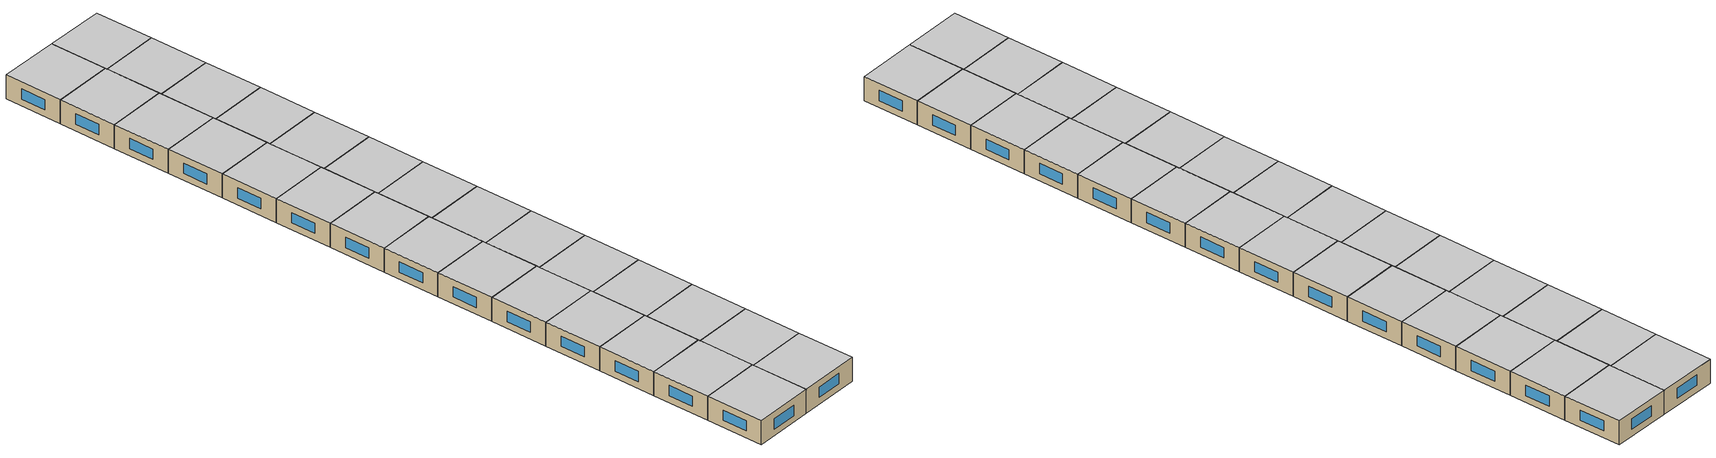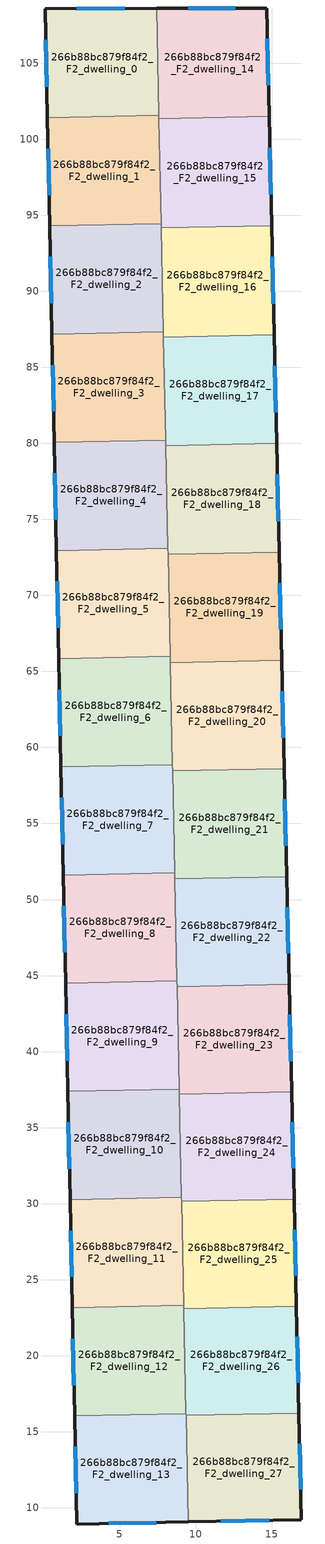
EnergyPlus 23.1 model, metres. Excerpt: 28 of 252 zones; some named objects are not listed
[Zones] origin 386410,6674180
266b88bc879f84f2_F2_dwelling_0
 floor to 266b88bc879f84f2_F1_dwelling_0 (EU_floor_Construction): 7.43,108.62 7.57,101.57 0.24,101.42 0.09,108.6 z6
 wall outside (EU_wall_Construction): 7.43,108.62 0.09,108.6 0.24,101.42 z6:9
 wall to 266b88bc879f84f2_F2_dwelling_14 (EU_wall_Construction): 7.57,101.57 7.43,108.62 z6:9
 wall to 266b88bc879f84f2_F2_dwelling_1 (EU_wall_Construction): 0.24,101.42 7.57,101.57 z6:9
 window (EU_Window_Construction): 5.33,108.61 2.19,108.6 / 0.14,106.55 0.2,103.47 z6.86:8.14
 ceiling to 266b88bc879f84f2_F3_dwelling_0 (EU_floor_Construction): 7.57,101.57 7.43,108.62 0.09,108.6 0.24,101.42 z9
266b88bc879f84f2_F2_dwelling_1
 floor to 266b88bc879f84f2_F1_dwelling_1 (EU_floor_Construction): 7.57,101.57 7.72,94.45 0.39,94.3 0.24,101.42 z6
 wall outside (EU_wall_Construction): 0.24,101.42 0.39,94.3 z6:9
 wall to 266b88bc879f84f2_F2_dwelling_2 (EU_wall_Construction): 0.39,94.3 7.72,94.45 z6:9
 wall to 266b88bc879f84f2_F2_dwelling_15 (EU_wall_Construction): 7.72,94.45 7.58,101.35 z6:9
 wall to 266b88bc879f84f2_F2_dwelling_14 (EU_wall_Construction): 7.58,101.35 7.57,101.57 z6:9
 window (EU_Window_Construction): 0.29,99.38 0.35,96.33 z6.86:8.14
 ceiling to 266b88bc879f84f2_F3_dwelling_1 (EU_floor_Construction): 7.72,94.45 7.57,101.57 0.24,101.42 0.39,94.3 z9
266b88bc879f84f2_F2_dwelling_10
 floor to 266b88bc879f84f2_F1_dwelling_10 (EU_floor_Construction): 8.91,37.53 9.06,30.42 1.73,30.26 1.58,37.38 z6
 wall outside (EU_wall_Construction): 1.58,37.38 1.73,30.26 z6:9
 wall to 266b88bc879f84f2_F2_dwelling_9 (EU_wall_Construction): 8.91,37.53 1.58,37.38 z6:9
 wall to 266b88bc879f84f2_F2_dwelling_11 (EU_wall_Construction): 1.73,30.26 9.06,30.42 z6:9
 wall to 266b88bc879f84f2_F2_dwelling_24 (EU_wall_Construction): 9.06,30.42 8.92,37.2 z6:9
 wall to 266b88bc879f84f2_F2_dwelling_23 (EU_wall_Construction): 8.92,37.2 8.91,37.53 z6:9
 window (EU_Window_Construction): 1.63,35.34 1.69,32.3 z6.86:8.14
 ceiling to 266b88bc879f84f2_F3_dwelling_10 (EU_floor_Construction): 9.06,30.42 8.91,37.53 1.58,37.38 1.73,30.26 z9
266b88bc879f84f2_F2_dwelling_11
 floor to 266b88bc879f84f2_F1_dwelling_11 (EU_floor_Construction): 9.06,30.42 9.21,23.3 1.88,23.15 1.73,30.26 z6
 wall outside (EU_wall_Construction): 1.73,30.26 1.88,23.15 z6:9
 wall to 266b88bc879f84f2_F2_dwelling_12 (EU_wall_Construction): 1.88,23.15 9.21,23.3 z6:9
 wall to 266b88bc879f84f2_F2_dwelling_25 (EU_wall_Construction): 9.21,23.3 9.07,30.14 z6:9
 wall to 266b88bc879f84f2_F2_dwelling_24 (EU_wall_Construction): 9.07,30.14 9.06,30.41 z6:9
 window (EU_Window_Construction): 1.78,28.23 1.84,25.18 z6.86:8.14
 ceiling to 266b88bc879f84f2_F3_dwelling_11 (EU_floor_Construction): 9.21,23.3 9.06,30.42 1.73,30.26 1.88,23.15 z9
266b88bc879f84f2_F2_dwelling_12
 floor to 266b88bc879f84f2_F1_dwelling_12 (EU_floor_Construction): 9.21,23.3 9.36,16.18 2.03,16.03 1.88,23.15 z6
 wall outside (EU_wall_Construction): 1.88,23.15 2.03,16.03 z6:9
 wall to 266b88bc879f84f2_F2_dwelling_13 (EU_wall_Construction): 2.03,16.03 9.36,16.18 z6:9
 wall to 266b88bc879f84f2_F2_dwelling_26 (EU_wall_Construction): 9.36,16.18 9.22,23.1 z6:9
 wall to 266b88bc879f84f2_F2_dwelling_25 (EU_wall_Construction): 9.22,23.1 9.21,23.3 z6:9
 window (EU_Window_Construction): 1.92,21.11 1.99,18.06 z6.86:8.14
 ceiling to 266b88bc879f84f2_F3_dwelling_12 (EU_floor_Construction): 9.36,16.18 9.21,23.3 1.88,23.15 2.03,16.03 z9
266b88bc879f84f2_F2_dwelling_13
 floor to 266b88bc879f84f2_F1_dwelling_13 (EU_floor_Construction): 9.36,16.18 9.36,16.07 9.51,9.06 2.18,8.92 2.03,16.03 z6
 wall outside (EU_wall_Construction): 2.03,16.03 2.18,8.92 9.51,9.06 z6:9
 wall to 266b88bc879f84f2_F2_dwelling_27 (EU_wall_Construction): 9.51,9.06 9.36,16.07 z6:9
 wall to 266b88bc879f84f2_F2_dwelling_26 (EU_wall_Construction): 9.36,16.07 9.36,16.18 z6:9
 window (EU_Window_Construction): 4.27,8.96 7.41,9.02 / 2.07,14 2.14,10.96 z6.86:8.14
 ceiling to 266b88bc879f84f2_F3_dwelling_13 (EU_floor_Construction): 9.51,9.06 9.36,16.07 9.36,16.18 2.03,16.03 2.18,8.92 z9
266b88bc879f84f2_F2_dwelling_14
 floor to 266b88bc879f84f2_F1_dwelling_14 (EU_floor_Construction): 14.67,108.64 14.83,101.5 7.58,101.35 7.43,108.62 z6
 wall outside (EU_wall_Construction): 14.83,101.5 14.67,108.64 7.43,108.62 z6:9
 wall to 266b88bc879f84f2_F2_dwelling_15 (EU_wall_Construction): 7.58,101.35 14.83,101.5 z6:9
 window (EU_Window_Construction): 12.6,108.63 9.5,108.62 / 14.78,103.54 14.71,106.6 z6.86:8.14
 ceiling to 266b88bc879f84f2_F3_dwelling_14 (EU_floor_Construction): 14.83,101.5 14.67,108.64 7.43,108.62 7.58,101.35 z9
266b88bc879f84f2_F2_dwelling_15
 floor to 266b88bc879f84f2_F1_dwelling_15 (EU_floor_Construction): 14.83,101.5 15,94.32 7.73,94.17 7.58,101.35 z6
 wall outside (EU_wall_Construction): 15,94.32 14.83,101.5 z6:9
 wall to 266b88bc879f84f2_F2_dwelling_16 (EU_wall_Construction): 7.73,94.17 15,94.32 z6:9
 wall to 266b88bc879f84f2_F2_dwelling_2 (EU_wall_Construction): 7.72,94.45 7.73,94.17 z6:9
 window (EU_Window_Construction): 14.95,96.37 14.88,99.45 z6.86:8.14
 ceiling to 266b88bc879f84f2_F3_dwelling_15 (EU_floor_Construction): 15,94.32 14.83,101.5 7.58,101.35 7.73,94.17 z9
266b88bc879f84f2_F2_dwelling_16
 floor to 266b88bc879f84f2_F1_dwelling_16 (EU_floor_Construction): 15,94.32 15.16,87.15 7.88,87 7.73,94.17 z6
 wall outside (EU_wall_Construction): 15.16,87.15 15,94.32 z6:9
 wall to 266b88bc879f84f2_F2_dwelling_17 (EU_wall_Construction): 7.88,87 15.16,87.15 z6:9
 wall to 266b88bc879f84f2_F2_dwelling_2 (EU_wall_Construction): 7.73,94.17 7.87,87.34 z6:9
 wall to 266b88bc879f84f2_F2_dwelling_3 (EU_wall_Construction): 7.87,87.34 7.88,87 z6:9
 window (EU_Window_Construction): 15.11,89.2 15.04,92.27 z6.86:8.14
 ceiling to 266b88bc879f84f2_F3_dwelling_16 (EU_floor_Construction): 15.16,87.15 15,94.32 7.73,94.17 7.88,87 z9
266b88bc879f84f2_F2_dwelling_17
 floor to 266b88bc879f84f2_F1_dwelling_17 (EU_floor_Construction): 15.16,87.15 15.32,80 8.03,79.84 7.88,87 z6
 wall outside (EU_wall_Construction): 15.32,80 15.16,87.15 z6:9
 wall to 266b88bc879f84f2_F2_dwelling_18 (EU_wall_Construction): 8.03,79.84 15.32,80 z6:9
 wall to 266b88bc879f84f2_F2_dwelling_3 (EU_wall_Construction): 7.88,87 8.02,80.22 z6:9
 wall to 266b88bc879f84f2_F2_dwelling_4 (EU_wall_Construction): 8.02,80.22 8.03,79.84 z6:9
 window (EU_Window_Construction): 15.28,82.04 15.21,85.11 z6.86:8.14
 ceiling to 266b88bc879f84f2_F3_dwelling_17 (EU_floor_Construction): 15.32,80 15.16,87.15 7.88,87 8.03,79.84 z9
266b88bc879f84f2_F2_dwelling_18
 floor to 266b88bc879f84f2_F1_dwelling_18 (EU_floor_Construction): 15.32,80 15.49,72.85 8.18,72.7 8.03,79.84 z6
 wall outside (EU_wall_Construction): 15.49,72.85 15.32,80 z6:9
 wall to 266b88bc879f84f2_F2_dwelling_19 (EU_wall_Construction): 8.18,72.7 15.49,72.85 z6:9
 wall to 266b88bc879f84f2_F2_dwelling_4 (EU_wall_Construction): 8.03,79.84 8.17,73.11 z6:9
 wall to 266b88bc879f84f2_F2_dwelling_5 (EU_wall_Construction): 8.17,73.11 8.18,72.7 z6:9
 window (EU_Window_Construction): 15.44,74.89 15.37,77.96 z6.86:8.14
 ceiling to 266b88bc879f84f2_F3_dwelling_18 (EU_floor_Construction): 15.49,72.85 15.32,80 8.03,79.84 8.18,72.7 z9
266b88bc879f84f2_F2_dwelling_19
 floor to 266b88bc879f84f2_F1_dwelling_19 (EU_floor_Construction): 15.49,72.85 15.65,65.73 8.33,65.57 8.18,72.7 z6
 wall outside (EU_wall_Construction): 15.65,65.73 15.49,72.85 z6:9
 wall to 266b88bc879f84f2_F2_dwelling_20 (EU_wall_Construction): 8.33,65.57 15.65,65.73 z6:9
 wall to 266b88bc879f84f2_F2_dwelling_5 (EU_wall_Construction): 8.18,72.7 8.32,65.99 z6:9
 wall to 266b88bc879f84f2_F2_dwelling_6 (EU_wall_Construction): 8.32,65.99 8.33,65.57 z6:9
 window (EU_Window_Construction): 15.61,67.76 15.53,70.82 z6.86:8.14
 ceiling to 266b88bc879f84f2_F3_dwelling_19 (EU_floor_Construction): 15.65,65.73 15.49,72.85 8.18,72.7 8.33,65.57 z9
266b88bc879f84f2_F2_dwelling_2
 floor to 266b88bc879f84f2_F1_dwelling_2 (EU_floor_Construction): 7.72,94.45 7.87,87.34 0.54,87.19 0.39,94.3 z6
 wall outside (EU_wall_Construction): 0.39,94.3 0.54,87.19 z6:9
 wall to 266b88bc879f84f2_F2_dwelling_3 (EU_wall_Construction): 0.54,87.19 7.87,87.34 z6:9
 window (EU_Window_Construction): 0.44,92.27 0.5,89.22 z6.86:8.14
 ceiling to 266b88bc879f84f2_F3_dwelling_2 (EU_floor_Construction): 7.87,87.34 7.72,94.45 0.39,94.3 0.54,87.19 z9
266b88bc879f84f2_F2_dwelling_20
 floor to 266b88bc879f84f2_F1_dwelling_20 (EU_floor_Construction): 15.65,65.73 15.82,58.61 8.48,58.46 8.33,65.57 z6
 wall outside (EU_wall_Construction): 15.82,58.61 15.65,65.73 z6:9
 wall to 266b88bc879f84f2_F2_dwelling_21 (EU_wall_Construction): 8.48,58.46 15.82,58.61 z6:9
 wall to 266b88bc879f84f2_F2_dwelling_6 (EU_wall_Construction): 8.33,65.57 8.47,58.88 z6:9
 wall to 266b88bc879f84f2_F2_dwelling_7 (EU_wall_Construction): 8.47,58.88 8.48,58.46 z6:9
 window (EU_Window_Construction): 15.77,60.65 15.7,63.69 z6.86:8.14
 ceiling to 266b88bc879f84f2_F3_dwelling_20 (EU_floor_Construction): 15.82,58.61 15.65,65.73 8.33,65.57 8.48,58.46 z9
266b88bc879f84f2_F2_dwelling_21
 floor to 266b88bc879f84f2_F1_dwelling_21 (EU_floor_Construction): 15.82,58.61 15.98,51.51 8.62,51.36 8.48,58.46 z6
 wall outside (EU_wall_Construction): 15.98,51.51 15.82,58.61 z6:9
 wall to 266b88bc879f84f2_F2_dwelling_22 (EU_wall_Construction): 8.62,51.36 15.98,51.51 z6:9
 wall to 266b88bc879f84f2_F2_dwelling_7 (EU_wall_Construction): 8.48,58.46 8.62,51.76 z6:9
 wall to 266b88bc879f84f2_F2_dwelling_8 (EU_wall_Construction): 8.62,51.76 8.62,51.36 z6:9
 window (EU_Window_Construction): 15.93,53.54 15.86,56.58 z6.86:8.14
 ceiling to 266b88bc879f84f2_F3_dwelling_21 (EU_floor_Construction): 15.98,51.51 15.82,58.61 8.48,58.46 8.62,51.36 z9
266b88bc879f84f2_F2_dwelling_22
 floor to 266b88bc879f84f2_F1_dwelling_22 (EU_floor_Construction): 15.98,51.51 16.14,44.43 8.77,44.27 8.62,51.36 z6
 wall outside (EU_wall_Construction): 16.14,44.43 15.98,51.51 z6:9
 wall to 266b88bc879f84f2_F2_dwelling_23 (EU_wall_Construction): 8.77,44.27 16.14,44.43 z6:9
 wall to 266b88bc879f84f2_F2_dwelling_8 (EU_wall_Construction): 8.62,51.36 8.77,44.65 z6:9
 wall to 266b88bc879f84f2_F2_dwelling_9 (EU_wall_Construction): 8.77,44.65 8.77,44.27 z6:9
 window (EU_Window_Construction): 16.09,46.45 16.02,49.49 z6.86:8.14
 ceiling to 266b88bc879f84f2_F3_dwelling_22 (EU_floor_Construction): 16.14,44.43 15.98,51.51 8.62,51.36 8.77,44.27 z9
266b88bc879f84f2_F2_dwelling_23
 floor to 266b88bc879f84f2_F1_dwelling_23 (EU_floor_Construction): 16.14,44.43 16.3,37.36 8.92,37.2 8.77,44.27 z6
 wall outside (EU_wall_Construction): 16.3,37.36 16.14,44.43 z6:9
 wall to 266b88bc879f84f2_F2_dwelling_24 (EU_wall_Construction): 8.92,37.2 16.3,37.36 z6:9
 wall to 266b88bc879f84f2_F2_dwelling_9 (EU_wall_Construction): 8.77,44.27 8.91,37.53 z6:9
 window (EU_Window_Construction): 16.26,39.38 16.19,42.41 z6.86:8.14
 ceiling to 266b88bc879f84f2_F3_dwelling_23 (EU_floor_Construction): 16.3,37.36 16.14,44.43 8.77,44.27 8.92,37.2 z9
266b88bc879f84f2_F2_dwelling_24
 floor to 266b88bc879f84f2_F1_dwelling_24 (EU_floor_Construction): 16.3,37.36 16.47,30.3 9.07,30.14 8.92,37.2 z6
 wall outside (EU_wall_Construction): 16.47,30.3 16.3,37.36 z6:9
 wall to 266b88bc879f84f2_F2_dwelling_25 (EU_wall_Construction): 9.07,30.14 16.47,30.3 z6:9
 window (EU_Window_Construction): 16.42,32.31 16.35,35.34 z6.86:8.14
 ceiling to 266b88bc879f84f2_F3_dwelling_24 (EU_floor_Construction): 16.47,30.3 16.3,37.36 8.92,37.2 9.07,30.14 z9
266b88bc879f84f2_F2_dwelling_25
 floor to 266b88bc879f84f2_F1_dwelling_25 (EU_floor_Construction): 16.47,30.3 16.63,23.25 9.22,23.1 9.07,30.14 z6
 wall outside (EU_wall_Construction): 16.63,23.25 16.47,30.3 z6:9
 wall to 266b88bc879f84f2_F2_dwelling_26 (EU_wall_Construction): 9.22,23.1 16.63,23.25 z6:9
 window (EU_Window_Construction): 16.58,25.27 16.51,28.29 z6.86:8.14
 ceiling to 266b88bc879f84f2_F3_dwelling_25 (EU_floor_Construction): 16.63,23.25 16.47,30.3 9.07,30.14 9.22,23.1 z9
266b88bc879f84f2_F2_dwelling_26
 floor to 266b88bc879f84f2_F1_dwelling_26 (EU_floor_Construction): 16.63,23.25 16.79,16.22 9.36,16.07 9.22,23.1 z6
 wall outside (EU_wall_Construction): 16.79,16.22 16.63,23.25 z6:9
 wall to 266b88bc879f84f2_F2_dwelling_27 (EU_wall_Construction): 9.36,16.07 16.79,16.22 z6:9
 window (EU_Window_Construction): 16.74,18.23 16.67,21.25 z6.86:8.14
 ceiling to 266b88bc879f84f2_F3_dwelling_26 (EU_floor_Construction): 16.79,16.22 16.63,23.25 9.22,23.1 9.36,16.07 z9
266b88bc879f84f2_F2_dwelling_27
 floor to 266b88bc879f84f2_F1_dwelling_27 (EU_floor_Construction): 16.79,16.22 16.95,9.2 9.51,9.06 9.36,16.07 z6
 wall outside (EU_wall_Construction): 9.51,9.06 16.95,9.2 16.79,16.22 z6:9
 window (EU_Window_Construction): 16.9,11.2 16.83,14.22 / 11.63,9.1 14.82,9.16 z6.86:8.14
 ceiling to 266b88bc879f84f2_F3_dwelling_27 (EU_floor_Construction): 16.95,9.2 16.79,16.22 9.36,16.07 9.51,9.06 z9
266b88bc879f84f2_F2_dwelling_3
 floor to 266b88bc879f84f2_F1_dwelling_3 (EU_floor_Construction): 7.87,87.34 8.02,80.22 0.69,80.07 0.54,87.19 z6
 wall outside (EU_wall_Construction): 0.54,87.19 0.69,80.07 z6:9
 wall to 266b88bc879f84f2_F2_dwelling_4 (EU_wall_Construction): 0.69,80.07 8.02,80.22 z6:9
 window (EU_Window_Construction): 0.58,85.15 0.65,82.1 z6.86:8.14
 ceiling to 266b88bc879f84f2_F3_dwelling_3 (EU_floor_Construction): 8.02,80.22 7.87,87.34 0.54,87.19 0.69,80.07 z9
266b88bc879f84f2_F2_dwelling_4
 floor to 266b88bc879f84f2_F1_dwelling_4 (EU_floor_Construction): 8.02,80.22 8.17,73.11 0.84,72.95 0.69,80.07 z6
 wall outside (EU_wall_Construction): 0.69,80.07 0.84,72.95 z6:9
 wall to 266b88bc879f84f2_F2_dwelling_5 (EU_wall_Construction): 0.84,72.95 8.17,73.11 z6:9
 window (EU_Window_Construction): 0.73,78.04 0.8,74.99 z6.86:8.14
 ceiling to 266b88bc879f84f2_F3_dwelling_4 (EU_floor_Construction): 8.17,73.11 8.02,80.22 0.69,80.07 0.84,72.95 z9
266b88bc879f84f2_F2_dwelling_5
 floor to 266b88bc879f84f2_F1_dwelling_5 (EU_floor_Construction): 8.17,73.11 8.32,65.99 0.99,65.84 0.84,72.95 z6
 wall outside (EU_wall_Construction): 0.84,72.95 0.99,65.84 z6:9
 wall to 266b88bc879f84f2_F2_dwelling_6 (EU_wall_Construction): 0.99,65.84 8.32,65.99 z6:9
 window (EU_Window_Construction): 0.88,70.92 0.95,67.87 z6.86:8.14
 ceiling to 266b88bc879f84f2_F3_dwelling_5 (EU_floor_Construction): 8.32,65.99 8.17,73.11 0.84,72.95 0.99,65.84 z9
266b88bc879f84f2_F2_dwelling_6
 floor to 266b88bc879f84f2_F1_dwelling_6 (EU_floor_Construction): 8.32,65.99 8.47,58.88 1.14,58.72 0.99,65.84 z6
 wall outside (EU_wall_Construction): 0.99,65.84 1.14,58.72 z6:9
 wall to 266b88bc879f84f2_F2_dwelling_7 (EU_wall_Construction): 1.14,58.72 8.47,58.88 z6:9
 window (EU_Window_Construction): 1.03,63.81 1.09,60.76 z6.86:8.14
 ceiling to 266b88bc879f84f2_F3_dwelling_6 (EU_floor_Construction): 8.47,58.88 8.32,65.99 0.99,65.84 1.14,58.72 z9
266b88bc879f84f2_F2_dwelling_7
 floor to 266b88bc879f84f2_F1_dwelling_7 (EU_floor_Construction): 8.47,58.88 8.62,51.76 1.29,51.61 1.14,58.72 z6
 wall outside (EU_wall_Construction): 1.14,58.72 1.29,51.61 z6:9
 wall to 266b88bc879f84f2_F2_dwelling_8 (EU_wall_Construction): 1.29,51.61 8.62,51.76 z6:9
 window (EU_Window_Construction): 1.18,56.69 1.24,53.64 z6.86:8.14
 ceiling to 266b88bc879f84f2_F3_dwelling_7 (EU_floor_Construction): 8.62,51.76 8.47,58.88 1.14,58.72 1.29,51.61 z9
266b88bc879f84f2_F2_dwelling_8
 floor to 266b88bc879f84f2_F1_dwelling_8 (EU_floor_Construction): 8.62,51.76 8.77,44.65 1.43,44.49 1.29,51.61 z6
 wall outside (EU_wall_Construction): 1.29,51.61 1.43,44.49 z6:9
 wall to 266b88bc879f84f2_F2_dwelling_9 (EU_wall_Construction): 1.43,44.49 8.77,44.65 z6:9
 window (EU_Window_Construction): 1.33,49.58 1.39,46.53 z6.86:8.14
 ceiling to 266b88bc879f84f2_F3_dwelling_8 (EU_floor_Construction): 8.77,44.65 8.62,51.76 1.29,51.61 1.43,44.49 z9
266b88bc879f84f2_F2_dwelling_9
 floor to 266b88bc879f84f2_F1_dwelling_9 (EU_floor_Construction): 8.77,44.65 8.91,37.53 1.58,37.38 1.43,44.49 z6
 wall outside (EU_wall_Construction): 1.43,44.49 1.58,37.38 z6:9
 window (EU_Window_Construction): 1.48,42.46 1.54,39.41 z6.86:8.14
 ceiling to 266b88bc879f84f2_F3_dwelling_9 (EU_floor_Construction): 8.91,37.53 8.77,44.65 1.43,44.49 1.58,37.38 z9
[Building]
EU S2 Campaign: North Axis=0; Terrain=City; Solar Distribution=FullExterior
[Site:Location]
Helsinki-Vantaa.AP: Latitude=60.317; Longitude=24.963; Time Zone=2; Elevation=54.6
[SizingPeriod:WeatherFileDays]
AnnualSizingPeriod: Begin Month=1; Begin Day of Month=1; End Month=12; End Day of Month=31; Day of Week for Start Day=Monday; Use Weather File Daylight Saving Period=No; Use Weather File Rain and Snow Indicators=No
[MATERIAL]
EU_InternalMass_Material: Roughness=MediumRough; Thickness=0.1; Conductivity=1; Density=1800; Specific Heat=900; Thermal Absorptance=0.9; Solar Absorptance=0.7; Visible Absorptance=0.7
[MATERIAL:NOMASS] Roughness=MediumRough; Thermal Absorptance=0.9; Solar Absorptance=0.7; Visible Absorptance=0.7
Name | Thermal Resistance
EU_wall_NoMass | 1.10183
EU_floor_NoMass | 1.70606
[WINDOWMATERIAL:SIMPLEGLAZINGSYSTEM]
EU_Window_SimpleGlazing: UFactor=3.11035; Solar Heat Gain Coefficient=0.8; Visible Transmittance=0.8
[CONSTRUCTION]
EU_wall_Construction: EU_wall_NoMass
EU_floor_Construction: EU_floor_NoMass
EU_Window_Construction: EU_Window_SimpleGlazing
EU_InternalMass_Construction: EU_InternalMass_Material
[ZONE] Type=1; Multiplier=1; Ceiling Height=autocalculate; Floor Area=autocalculate; Part of Total Floor Area=Yes
Name | Volume
266b88bc879f84f2_F2_dwelling_0 | 156.552
266b88bc879f84f2_F2_dwelling_1; 266b88bc879f84f2_F2_dwelling_9 | 156.528
266b88bc879f84f2_F2_dwelling_10; 266b88bc879f84f2_F2_dwelling_19; 266b88bc879f84f2_F2_dwelling_24; 266b88bc879f84f2_F2_dwelling_5 | 156.549
266b88bc879f84f2_F2_dwelling_11 | 156.54
266b88bc879f84f2_F2_dwelling_12; 266b88bc879f84f2_F2_dwelling_3; 266b88bc879f84f2_F2_dwelling_6; 266b88bc879f84f2_F2_dwelling_7; 266b88bc879f84f2_F2_dwelling_8 | 156.538
266b88bc879f84f2_F2_dwelling_13; 266b88bc879f84f2_F2_dwelling_20; 266b88bc879f84f2_F2_dwelling_26; 266b88bc879f84f2_F2_dwelling_27 | 156.541
266b88bc879f84f2_F2_dwelling_14 | 156.543
266b88bc879f84f2_F2_dwelling_15 | 156.539
266b88bc879f84f2_F2_dwelling_16; 266b88bc879f84f2_F2_dwelling_18 | 156.535
266b88bc879f84f2_F2_dwelling_17 | 156.519
266b88bc879f84f2_F2_dwelling_2 | 156.527
266b88bc879f84f2_F2_dwelling_21 | 156.531
266b88bc879f84f2_F2_dwelling_22 | 156.53
266b88bc879f84f2_F2_dwelling_23 | 156.529
266b88bc879f84f2_F2_dwelling_25 | 156.532
266b88bc879f84f2_F2_dwelling_4 | 156.55
[INTERNALMASS] Construction=EU_InternalMass_Construction
Name | Zone or ZoneList | Surface Area
266b88bc879f84f2_F2_dwelling_0_EU_InternalMass | 266b88bc879f84f2_F2_dwelling_0 | 52.1839
266b88bc879f84f2_F2_dwelling_1_EU_InternalMass | 266b88bc879f84f2_F2_dwelling_1 | 52.1757
266b88bc879f84f2_F2_dwelling_2_EU_InternalMass | 266b88bc879f84f2_F2_dwelling_2 | 52.1757
266b88bc879f84f2_F2_dwelling_3_EU_InternalMass | 266b88bc879f84f2_F2_dwelling_3 | 52.1795
266b88bc879f84f2_F2_dwelling_4_EU_InternalMass | 266b88bc879f84f2_F2_dwelling_4 | 52.1832
266b88bc879f84f2_F2_dwelling_5_EU_InternalMass | 266b88bc879f84f2_F2_dwelling_5 | 52.183
266b88bc879f84f2_F2_dwelling_6_EU_InternalMass | 266b88bc879f84f2_F2_dwelling_6 | 52.1792
266b88bc879f84f2_F2_dwelling_7_EU_InternalMass | 266b88bc879f84f2_F2_dwelling_7 | 52.1795
266b88bc879f84f2_F2_dwelling_8_EU_InternalMass | 266b88bc879f84f2_F2_dwelling_8 | 52.1836
266b88bc879f84f2_F2_dwelling_9_EU_InternalMass | 266b88bc879f84f2_F2_dwelling_9 | 52.1757
266b88bc879f84f2_F2_dwelling_10_EU_InternalMass | 266b88bc879f84f2_F2_dwelling_10 | 52.1831
266b88bc879f84f2_F2_dwelling_11_EU_InternalMass | 266b88bc879f84f2_F2_dwelling_11 | 52.1795
266b88bc879f84f2_F2_dwelling_12_EU_InternalMass | 266b88bc879f84f2_F2_dwelling_12 | 52.1793
266b88bc879f84f2_F2_dwelling_13_EU_InternalMass | 266b88bc879f84f2_F2_dwelling_13 | 52.1815
266b88bc879f84f2_F2_dwelling_14_EU_InternalMass | 266b88bc879f84f2_F2_dwelling_14 | 52.1811
266b88bc879f84f2_F2_dwelling_15_EU_InternalMass | 266b88bc879f84f2_F2_dwelling_15 | 52.1797
266b88bc879f84f2_F2_dwelling_16_EU_InternalMass | 266b88bc879f84f2_F2_dwelling_16 | 52.1784
266b88bc879f84f2_F2_dwelling_17_EU_InternalMass | 266b88bc879f84f2_F2_dwelling_17 | 52.1732
266b88bc879f84f2_F2_dwelling_18_EU_InternalMass | 266b88bc879f84f2_F2_dwelling_18 | 52.1784
266b88bc879f84f2_F2_dwelling_19_EU_InternalMass | 266b88bc879f84f2_F2_dwelling_19 | 52.1831
266b88bc879f84f2_F2_dwelling_20_EU_InternalMass | 266b88bc879f84f2_F2_dwelling_20 | 52.1801
266b88bc879f84f2_F2_dwelling_21_EU_InternalMass | 266b88bc879f84f2_F2_dwelling_21 | 52.1769
266b88bc879f84f2_F2_dwelling_22_EU_InternalMass | 266b88bc879f84f2_F2_dwelling_22 | 52.1767
266b88bc879f84f2_F2_dwelling_23_EU_InternalMass | 266b88bc879f84f2_F2_dwelling_23 | 52.1763
266b88bc879f84f2_F2_dwelling_24_EU_InternalMass | 266b88bc879f84f2_F2_dwelling_24 | 52.1827
266b88bc879f84f2_F2_dwelling_25_EU_InternalMass | 266b88bc879f84f2_F2_dwelling_25 | 52.1778
266b88bc879f84f2_F2_dwelling_26_EU_InternalMass | 266b88bc879f84f2_F2_dwelling_26 | 52.1802
266b88bc879f84f2_F2_dwelling_27_EU_InternalMass | 266b88bc879f84f2_F2_dwelling_27 | 52.1801
[OTHEREQUIPMENT] Fuel Type=Electricity; Design Level Calculation Method=Watts/Area; Power per Zone Floor Area=1; Fraction Latent=0; Fraction Radiant=0; Fraction Lost=0; Carbon Dioxide Generation Rate=0; EndUse Subcategory=EU_Step8_InternalGains
Name | Zone or ZoneList or Space or SpaceList | Schedule
EU_Step8_InternalGain_266b88bc879f84f2_F2_dwelling_0_f000 | 266b88bc879f84f2_F2_dwelling_0 | EU_Step8_GainSchedule_266b88bc879f84f2_F2_dwelling_0_f000
EU_Step8_InternalGain_266b88bc879f84f2_F2_dwelling_1_f000 | 266b88bc879f84f2_F2_dwelling_1 | EU_Step8_GainSchedule_266b88bc879f84f2_F2_dwelling_1_f000
EU_Step8_InternalGain_266b88bc879f84f2_F2_dwelling_2_f000 | 266b88bc879f84f2_F2_dwelling_2 | EU_Step8_GainSchedule_266b88bc879f84f2_F2_dwelling_2_f000
EU_Step8_InternalGain_266b88bc879f84f2_F2_dwelling_3_f000 | 266b88bc879f84f2_F2_dwelling_3 | EU_Step8_GainSchedule_266b88bc879f84f2_F2_dwelling_3_f000
EU_Step8_InternalGain_266b88bc879f84f2_F2_dwelling_4_f000 | 266b88bc879f84f2_F2_dwelling_4 | EU_Step8_GainSchedule_266b88bc879f84f2_F2_dwelling_4_f000
EU_Step8_InternalGain_266b88bc879f84f2_F2_dwelling_5_f000 | 266b88bc879f84f2_F2_dwelling_5 | EU_Step8_GainSchedule_266b88bc879f84f2_F2_dwelling_5_f000
EU_Step8_InternalGain_266b88bc879f84f2_F2_dwelling_6_f000 | 266b88bc879f84f2_F2_dwelling_6 | EU_Step8_GainSchedule_266b88bc879f84f2_F2_dwelling_6_f000
EU_Step8_InternalGain_266b88bc879f84f2_F2_dwelling_7_f000 | 266b88bc879f84f2_F2_dwelling_7 | EU_Step8_GainSchedule_266b88bc879f84f2_F2_dwelling_7_f000
EU_Step8_InternalGain_266b88bc879f84f2_F2_dwelling_8_f000 | 266b88bc879f84f2_F2_dwelling_8 | EU_Step8_GainSchedule_266b88bc879f84f2_F2_dwelling_8_f000
EU_Step8_InternalGain_266b88bc879f84f2_F2_dwelling_9_f000 | 266b88bc879f84f2_F2_dwelling_9 | EU_Step8_GainSchedule_266b88bc879f84f2_F2_dwelling_9_f000
EU_Step8_InternalGain_266b88bc879f84f2_F2_dwelling_10_f000 | 266b88bc879f84f2_F2_dwelling_10 | EU_Step8_GainSchedule_266b88bc879f84f2_F2_dwelling_10_f000
EU_Step8_InternalGain_266b88bc879f84f2_F2_dwelling_11_f000 | 266b88bc879f84f2_F2_dwelling_11 | EU_Step8_GainSchedule_266b88bc879f84f2_F2_dwelling_11_f000
EU_Step8_InternalGain_266b88bc879f84f2_F2_dwelling_12_f000 | 266b88bc879f84f2_F2_dwelling_12 | EU_Step8_GainSchedule_266b88bc879f84f2_F2_dwelling_12_f000
EU_Step8_InternalGain_266b88bc879f84f2_F2_dwelling_13_f000 | 266b88bc879f84f2_F2_dwelling_13 | EU_Step8_GainSchedule_266b88bc879f84f2_F2_dwelling_13_f000
EU_Step8_InternalGain_266b88bc879f84f2_F2_dwelling_14_f000 | 266b88bc879f84f2_F2_dwelling_14 | EU_Step8_GainSchedule_266b88bc879f84f2_F2_dwelling_14_f000
EU_Step8_InternalGain_266b88bc879f84f2_F2_dwelling_15_f000 | 266b88bc879f84f2_F2_dwelling_15 | EU_Step8_GainSchedule_266b88bc879f84f2_F2_dwelling_15_f000
EU_Step8_InternalGain_266b88bc879f84f2_F2_dwelling_16_f000 | 266b88bc879f84f2_F2_dwelling_16 | EU_Step8_GainSchedule_266b88bc879f84f2_F2_dwelling_16_f000
EU_Step8_InternalGain_266b88bc879f84f2_F2_dwelling_17_f000 | 266b88bc879f84f2_F2_dwelling_17 | EU_Step8_GainSchedule_266b88bc879f84f2_F2_dwelling_17_f000
EU_Step8_InternalGain_266b88bc879f84f2_F2_dwelling_18_f000 | 266b88bc879f84f2_F2_dwelling_18 | EU_Step8_GainSchedule_266b88bc879f84f2_F2_dwelling_18_f000
EU_Step8_InternalGain_266b88bc879f84f2_F2_dwelling_19_f000 | 266b88bc879f84f2_F2_dwelling_19 | EU_Step8_GainSchedule_266b88bc879f84f2_F2_dwelling_19_f000
EU_Step8_InternalGain_266b88bc879f84f2_F2_dwelling_20_f000 | 266b88bc879f84f2_F2_dwelling_20 | EU_Step8_GainSchedule_266b88bc879f84f2_F2_dwelling_20_f000
EU_Step8_InternalGain_266b88bc879f84f2_F2_dwelling_21_f000 | 266b88bc879f84f2_F2_dwelling_21 | EU_Step8_GainSchedule_266b88bc879f84f2_F2_dwelling_21_f000
EU_Step8_InternalGain_266b88bc879f84f2_F2_dwelling_22_f000 | 266b88bc879f84f2_F2_dwelling_22 | EU_Step8_GainSchedule_266b88bc879f84f2_F2_dwelling_22_f000
EU_Step8_InternalGain_266b88bc879f84f2_F2_dwelling_23_f000 | 266b88bc879f84f2_F2_dwelling_23 | EU_Step8_GainSchedule_266b88bc879f84f2_F2_dwelling_23_f000
EU_Step8_InternalGain_266b88bc879f84f2_F2_dwelling_24_f000 | 266b88bc879f84f2_F2_dwelling_24 | EU_Step8_GainSchedule_266b88bc879f84f2_F2_dwelling_24_f000
EU_Step8_InternalGain_266b88bc879f84f2_F2_dwelling_25_f000 | 266b88bc879f84f2_F2_dwelling_25 | EU_Step8_GainSchedule_266b88bc879f84f2_F2_dwelling_25_f000
EU_Step8_InternalGain_266b88bc879f84f2_F2_dwelling_26_f000 | 266b88bc879f84f2_F2_dwelling_26 | EU_Step8_GainSchedule_266b88bc879f84f2_F2_dwelling_26_f000
EU_Step8_InternalGain_266b88bc879f84f2_F2_dwelling_27_f000 | 266b88bc879f84f2_F2_dwelling_27 | EU_Step8_GainSchedule_266b88bc879f84f2_F2_dwelling_27_f000
[ZONEVENTILATION:DESIGNFLOWRATE] Schedule=EU_AlwaysOn; Design Flow Rate Calculation Method=AirChanges/Hour; Air Changes per Hour=0.756316; Ventilation Type=Natural; Fan Pressure Rise=0; Fan Total Efficiency=1; Constant Term Coefficient=1; Temperature Term Coefficient=0; Velocity Term Coefficient=0; Velocity Squared Term Coefficient=0; Minimum Indoor Temperature=-100; Maximum Indoor Temperature=100; Delta Temperature=-100; Minimum Outdoor Temperature=-100; Maximum Outdoor Temperature=100; Maximum Wind Speed=40
Name | Zone or ZoneList or Space or SpaceList
EU_ConstantAir_266b88bc879f84f2_F2_dwelling_0 | 266b88bc879f84f2_F2_dwelling_0
EU_ConstantAir_266b88bc879f84f2_F2_dwelling_1 | 266b88bc879f84f2_F2_dwelling_1
EU_ConstantAir_266b88bc879f84f2_F2_dwelling_2 | 266b88bc879f84f2_F2_dwelling_2
EU_ConstantAir_266b88bc879f84f2_F2_dwelling_3 | 266b88bc879f84f2_F2_dwelling_3
EU_ConstantAir_266b88bc879f84f2_F2_dwelling_4 | 266b88bc879f84f2_F2_dwelling_4
EU_ConstantAir_266b88bc879f84f2_F2_dwelling_5 | 266b88bc879f84f2_F2_dwelling_5
EU_ConstantAir_266b88bc879f84f2_F2_dwelling_6 | 266b88bc879f84f2_F2_dwelling_6
EU_ConstantAir_266b88bc879f84f2_F2_dwelling_7 | 266b88bc879f84f2_F2_dwelling_7
EU_ConstantAir_266b88bc879f84f2_F2_dwelling_8 | 266b88bc879f84f2_F2_dwelling_8
EU_ConstantAir_266b88bc879f84f2_F2_dwelling_9 | 266b88bc879f84f2_F2_dwelling_9
EU_ConstantAir_266b88bc879f84f2_F2_dwelling_10 | 266b88bc879f84f2_F2_dwelling_10
EU_ConstantAir_266b88bc879f84f2_F2_dwelling_11 | 266b88bc879f84f2_F2_dwelling_11
EU_ConstantAir_266b88bc879f84f2_F2_dwelling_12 | 266b88bc879f84f2_F2_dwelling_12
EU_ConstantAir_266b88bc879f84f2_F2_dwelling_13 | 266b88bc879f84f2_F2_dwelling_13
EU_ConstantAir_266b88bc879f84f2_F2_dwelling_14 | 266b88bc879f84f2_F2_dwelling_14
EU_ConstantAir_266b88bc879f84f2_F2_dwelling_15 | 266b88bc879f84f2_F2_dwelling_15
EU_ConstantAir_266b88bc879f84f2_F2_dwelling_16 | 266b88bc879f84f2_F2_dwelling_16
EU_ConstantAir_266b88bc879f84f2_F2_dwelling_17 | 266b88bc879f84f2_F2_dwelling_17
EU_ConstantAir_266b88bc879f84f2_F2_dwelling_18 | 266b88bc879f84f2_F2_dwelling_18
EU_ConstantAir_266b88bc879f84f2_F2_dwelling_19 | 266b88bc879f84f2_F2_dwelling_19
EU_ConstantAir_266b88bc879f84f2_F2_dwelling_20 | 266b88bc879f84f2_F2_dwelling_20
EU_ConstantAir_266b88bc879f84f2_F2_dwelling_21 | 266b88bc879f84f2_F2_dwelling_21
EU_ConstantAir_266b88bc879f84f2_F2_dwelling_22 | 266b88bc879f84f2_F2_dwelling_22
EU_ConstantAir_266b88bc879f84f2_F2_dwelling_23 | 266b88bc879f84f2_F2_dwelling_23
EU_ConstantAir_266b88bc879f84f2_F2_dwelling_24 | 266b88bc879f84f2_F2_dwelling_24
EU_ConstantAir_266b88bc879f84f2_F2_dwelling_25 | 266b88bc879f84f2_F2_dwelling_25
EU_ConstantAir_266b88bc879f84f2_F2_dwelling_26 | 266b88bc879f84f2_F2_dwelling_26
EU_ConstantAir_266b88bc879f84f2_F2_dwelling_27 | 266b88bc879f84f2_F2_dwelling_27
[HVACTEMPLATE:ZONE:IDEALLOADSAIRSYSTEM] System Availability Schedule=EU_AlwaysOn; Maximum Heating Supply Air Temperature=50; Minimum Cooling Supply Air Temperature=13; Maximum Heating Supply Air Humidity Ratio=0.0156; Minimum Cooling Supply Air Humidity Ratio=0.0077; Heating Limit=NoLimit; Cooling Limit=NoLimit; Heating Availability Schedule=EU_AlwaysOn; Cooling Availability Schedule=EU_CoolingOff; Dehumidification Control Type=ConstantSensibleHeatRatio; Cooling Sensible Heat Ratio=0.7; Dehumidification Setpoint=60; Humidification Control Type=None; Humidification Setpoint=30; Outdoor Air Method=None; Outdoor Air Flow Rate per Person=0.00944; Outdoor Air Flow Rate per Zone Floor Area=0; Outdoor Air Flow Rate per Zone=0; Demand Controlled Ventilation Type=None; Outdoor Air Economizer Type=NoEconomizer; Heat Recovery Type=None; Sensible Heat Recovery Effectiveness=0.7; Latent Heat Recovery Effectiveness=0.65
Name | Template Thermostat
266b88bc879f84f2_F2_dwelling_0 | EU_HeatOnly_266b88bc879f84f2_F2_dwelling_0
266b88bc879f84f2_F2_dwelling_1 | EU_HeatOnly_266b88bc879f84f2_F2_dwelling_1
266b88bc879f84f2_F2_dwelling_2 | EU_HeatOnly_266b88bc879f84f2_F2_dwelling_2
266b88bc879f84f2_F2_dwelling_3 | EU_HeatOnly_266b88bc879f84f2_F2_dwelling_3
266b88bc879f84f2_F2_dwelling_4 | EU_HeatOnly_266b88bc879f84f2_F2_dwelling_4
266b88bc879f84f2_F2_dwelling_5 | EU_HeatOnly_266b88bc879f84f2_F2_dwelling_5
266b88bc879f84f2_F2_dwelling_6 | EU_HeatOnly_266b88bc879f84f2_F2_dwelling_6
266b88bc879f84f2_F2_dwelling_7 | EU_HeatOnly_266b88bc879f84f2_F2_dwelling_7
266b88bc879f84f2_F2_dwelling_8 | EU_HeatOnly_266b88bc879f84f2_F2_dwelling_8
266b88bc879f84f2_F2_dwelling_9 | EU_HeatOnly_266b88bc879f84f2_F2_dwelling_9
266b88bc879f84f2_F2_dwelling_10 | EU_HeatOnly_266b88bc879f84f2_F2_dwelling_10
266b88bc879f84f2_F2_dwelling_11 | EU_HeatOnly_266b88bc879f84f2_F2_dwelling_11
266b88bc879f84f2_F2_dwelling_12 | EU_HeatOnly_266b88bc879f84f2_F2_dwelling_12
266b88bc879f84f2_F2_dwelling_13 | EU_HeatOnly_266b88bc879f84f2_F2_dwelling_13
266b88bc879f84f2_F2_dwelling_14 | EU_HeatOnly_266b88bc879f84f2_F2_dwelling_14
266b88bc879f84f2_F2_dwelling_15 | EU_HeatOnly_266b88bc879f84f2_F2_dwelling_15
266b88bc879f84f2_F2_dwelling_16 | EU_HeatOnly_266b88bc879f84f2_F2_dwelling_16
266b88bc879f84f2_F2_dwelling_17 | EU_HeatOnly_266b88bc879f84f2_F2_dwelling_17
266b88bc879f84f2_F2_dwelling_18 | EU_HeatOnly_266b88bc879f84f2_F2_dwelling_18
266b88bc879f84f2_F2_dwelling_19 | EU_HeatOnly_266b88bc879f84f2_F2_dwelling_19
266b88bc879f84f2_F2_dwelling_20 | EU_HeatOnly_266b88bc879f84f2_F2_dwelling_20
266b88bc879f84f2_F2_dwelling_21 | EU_HeatOnly_266b88bc879f84f2_F2_dwelling_21
266b88bc879f84f2_F2_dwelling_22 | EU_HeatOnly_266b88bc879f84f2_F2_dwelling_22
266b88bc879f84f2_F2_dwelling_23 | EU_HeatOnly_266b88bc879f84f2_F2_dwelling_23
266b88bc879f84f2_F2_dwelling_24 | EU_HeatOnly_266b88bc879f84f2_F2_dwelling_24
266b88bc879f84f2_F2_dwelling_25 | EU_HeatOnly_266b88bc879f84f2_F2_dwelling_25
266b88bc879f84f2_F2_dwelling_26 | EU_HeatOnly_266b88bc879f84f2_F2_dwelling_26
266b88bc879f84f2_F2_dwelling_27 | EU_HeatOnly_266b88bc879f84f2_F2_dwelling_27
[SIZING:ZONE] Zone Cooling Design Supply Air Temperature Input Method=SupplyAirTemperature; Zone Cooling Design Supply Air Temperature=13; Zone Heating Design Supply Air Temperature Input Method=SupplyAirTemperature; Zone Heating Design Supply Air Temperature=50; Zone Cooling Design Supply Air Humidity Ratio=0.008; Zone Heating Design Supply Air Humidity Ratio=0.008; Cooling Design Air Flow Method=DesignDay; Cooling Design Air Flow Rate=0; Cooling Minimum Air Flow per Zone Floor Area=0.000762; Cooling Minimum Air Flow=0; Cooling Minimum Air Flow Fraction=0.2; Heating Design Air Flow Method=DesignDay; Heating Design Air Flow Rate=0; Heating Maximum Air Flow per Zone Floor Area=0.002032; Heating Maximum Air Flow=0.141576; Heating Maximum Air Flow Fraction=0.3; Account for Dedicated Outdoor Air System=No; Dedicated Outdoor Air System Control Strategy=NeutralSupplyAir; Dedicated Outdoor Air Low Setpoint Temperature for Design=autosize; Dedicated Outdoor Air High Setpoint Temperature for Design=autosize; Zone Load Sizing Method=Sensible Load Only No Latent Load; Zone Latent Cooling Design Supply Air Humidity Ratio Input Method=HumidityRatioDifference; Zone Cooling Design Supply Air Humidity Ratio Difference=0.005; Zone Latent Heating Design Supply Air Humidity Ratio Input Method=HumidityRatioDifference; Zone Humidification Design Supply Air Humidity Ratio Difference=0.005
266b88bc879f84f2_F2_dwelling_0; 266b88bc879f84f2_F2_dwelling_1; 266b88bc879f84f2_F2_dwelling_2; 266b88bc879f84f2_F2_dwelling_3; 266b88bc879f84f2_F2_dwelling_4; 266b88bc879f84f2_F2_dwelling_5; 266b88bc879f84f2_F2_dwelling_6; 266b88bc879f84f2_F2_dwelling_7; 266b88bc879f84f2_F2_dwelling_8; 266b88bc879f84f2_F2_dwelling_9; 266b88bc879f84f2_F2_dwelling_10; 266b88bc879f84f2_F2_dwelling_11; 266b88bc879f84f2_F2_dwelling_12; 266b88bc879f84f2_F2_dwelling_13; 266b88bc879f84f2_F2_dwelling_14; 266b88bc879f84f2_F2_dwelling_15; 266b88bc879f84f2_F2_dwelling_16; 266b88bc879f84f2_F2_dwelling_17; 266b88bc879f84f2_F2_dwelling_18; 266b88bc879f84f2_F2_dwelling_19; 266b88bc879f84f2_F2_dwelling_20; 266b88bc879f84f2_F2_dwelling_21; 266b88bc879f84f2_F2_dwelling_22; 266b88bc879f84f2_F2_dwelling_23; 266b88bc879f84f2_F2_dwelling_24; 266b88bc879f84f2_F2_dwelling_25; 266b88bc879f84f2_F2_dwelling_26; 266b88bc879f84f2_F2_dwelling_27
[SCHEDULE:CONSTANT]
Name | Hourly Value
EU_AlwaysOn | 1
EU_CoolingOff | 0
[SCHEDULE:FILE] Column Number=1; Rows to Skip at Top=0; Number of Hours of Data=8760; Column Separator=Comma; Interpolate to Timestep=No; Minutes per Item=60; Adjust Schedule for Daylight Savings=Yes
Name | File
EU_Step8_GainSchedule_266b88bc879f84f2_F2_dwelling_0_f000 | ../../schedules/266b88bc879f84f2/266b88bc879f84f2_F2_dwelling_0_f000_gain.csv
EU_Step8_GainSchedule_266b88bc879f84f2_F2_dwelling_1_f000 | ../../schedules/266b88bc879f84f2/266b88bc879f84f2_F2_dwelling_1_f000_gain.csv
EU_Step8_GainSchedule_266b88bc879f84f2_F2_dwelling_2_f000 | ../../schedules/266b88bc879f84f2/266b88bc879f84f2_F2_dwelling_2_f000_gain.csv
EU_Step8_GainSchedule_266b88bc879f84f2_F2_dwelling_3_f000 | ../../schedules/266b88bc879f84f2/266b88bc879f84f2_F2_dwelling_3_f000_gain.csv
EU_Step8_GainSchedule_266b88bc879f84f2_F2_dwelling_4_f000 | ../../schedules/266b88bc879f84f2/266b88bc879f84f2_F2_dwelling_4_f000_gain.csv
EU_Step8_GainSchedule_266b88bc879f84f2_F2_dwelling_5_f000 | ../../schedules/266b88bc879f84f2/266b88bc879f84f2_F2_dwelling_5_f000_gain.csv
EU_Step8_GainSchedule_266b88bc879f84f2_F2_dwelling_6_f000 | ../../schedules/266b88bc879f84f2/266b88bc879f84f2_F2_dwelling_6_f000_gain.csv
EU_Step8_GainSchedule_266b88bc879f84f2_F2_dwelling_7_f000 | ../../schedules/266b88bc879f84f2/266b88bc879f84f2_F2_dwelling_7_f000_gain.csv
EU_Step8_GainSchedule_266b88bc879f84f2_F2_dwelling_8_f000 | ../../schedules/266b88bc879f84f2/266b88bc879f84f2_F2_dwelling_8_f000_gain.csv
EU_Step8_GainSchedule_266b88bc879f84f2_F2_dwelling_9_f000 | ../../schedules/266b88bc879f84f2/266b88bc879f84f2_F2_dwelling_9_f000_gain.csv
EU_Step8_GainSchedule_266b88bc879f84f2_F2_dwelling_10_f000 | ../../schedules/266b88bc879f84f2/266b88bc879f84f2_F2_dwelling_10_f000_gain.csv
EU_Step8_GainSchedule_266b88bc879f84f2_F2_dwelling_11_f000 | ../../schedules/266b88bc879f84f2/266b88bc879f84f2_F2_dwelling_11_f000_gain.csv
EU_Step8_GainSchedule_266b88bc879f84f2_F2_dwelling_12_f000 | ../../schedules/266b88bc879f84f2/266b88bc879f84f2_F2_dwelling_12_f000_gain.csv
EU_Step8_GainSchedule_266b88bc879f84f2_F2_dwelling_13_f000 | ../../schedules/266b88bc879f84f2/266b88bc879f84f2_F2_dwelling_13_f000_gain.csv
EU_Step8_GainSchedule_266b88bc879f84f2_F2_dwelling_14_f000 | ../../schedules/266b88bc879f84f2/266b88bc879f84f2_F2_dwelling_14_f000_gain.csv
EU_Step8_GainSchedule_266b88bc879f84f2_F2_dwelling_15_f000 | ../../schedules/266b88bc879f84f2/266b88bc879f84f2_F2_dwelling_15_f000_gain.csv
EU_Step8_GainSchedule_266b88bc879f84f2_F2_dwelling_16_f000 | ../../schedules/266b88bc879f84f2/266b88bc879f84f2_F2_dwelling_16_f000_gain.csv
EU_Step8_GainSchedule_266b88bc879f84f2_F2_dwelling_17_f000 | ../../schedules/266b88bc879f84f2/266b88bc879f84f2_F2_dwelling_17_f000_gain.csv
EU_Step8_GainSchedule_266b88bc879f84f2_F2_dwelling_18_f000 | ../../schedules/266b88bc879f84f2/266b88bc879f84f2_F2_dwelling_18_f000_gain.csv
EU_Step8_GainSchedule_266b88bc879f84f2_F2_dwelling_19_f000 | ../../schedules/266b88bc879f84f2/266b88bc879f84f2_F2_dwelling_19_f000_gain.csv
EU_Step8_GainSchedule_266b88bc879f84f2_F2_dwelling_20_f000 | ../../schedules/266b88bc879f84f2/266b88bc879f84f2_F2_dwelling_20_f000_gain.csv
EU_Step8_GainSchedule_266b88bc879f84f2_F2_dwelling_21_f000 | ../../schedules/266b88bc879f84f2/266b88bc879f84f2_F2_dwelling_21_f000_gain.csv
EU_Step8_GainSchedule_266b88bc879f84f2_F2_dwelling_22_f000 | ../../schedules/266b88bc879f84f2/266b88bc879f84f2_F2_dwelling_22_f000_gain.csv
EU_Step8_GainSchedule_266b88bc879f84f2_F2_dwelling_23_f000 | ../../schedules/266b88bc879f84f2/266b88bc879f84f2_F2_dwelling_23_f000_gain.csv
EU_Step8_GainSchedule_266b88bc879f84f2_F2_dwelling_24_f000 | ../../schedules/266b88bc879f84f2/266b88bc879f84f2_F2_dwelling_24_f000_gain.csv
EU_Step8_GainSchedule_266b88bc879f84f2_F2_dwelling_25_f000 | ../../schedules/266b88bc879f84f2/266b88bc879f84f2_F2_dwelling_25_f000_gain.csv
EU_Step8_GainSchedule_266b88bc879f84f2_F2_dwelling_26_f000 | ../../schedules/266b88bc879f84f2/266b88bc879f84f2_F2_dwelling_26_f000_gain.csv
EU_Step8_GainSchedule_266b88bc879f84f2_F2_dwelling_27_f000 | ../../schedules/266b88bc879f84f2/266b88bc879f84f2_F2_dwelling_27_f000_gain.csv
